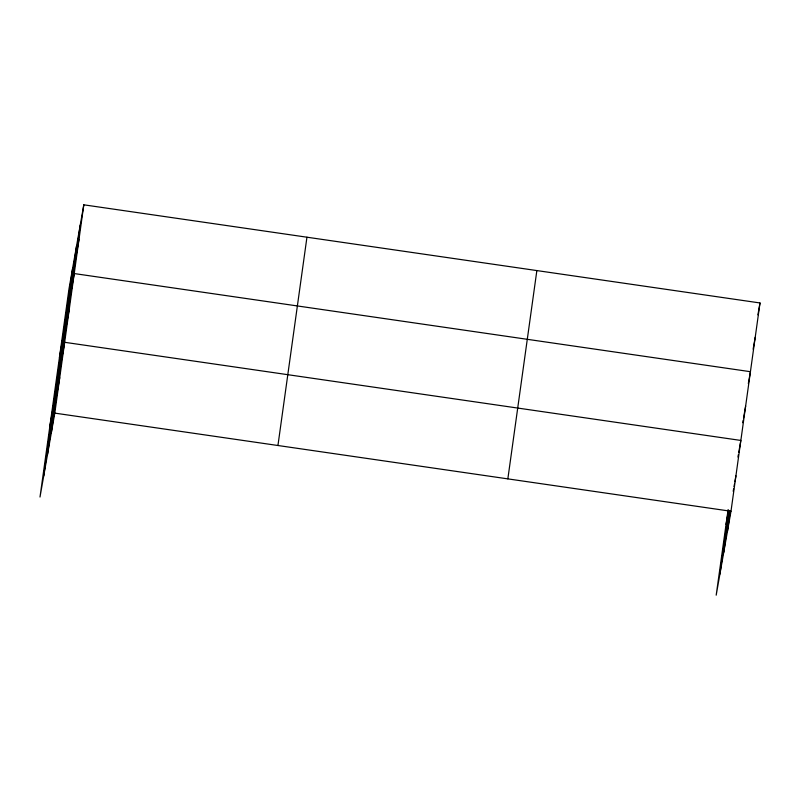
<?xml version="1.0" encoding="UTF-8"?>
<svg xmlns="http://www.w3.org/2000/svg" width="800" height="800" viewBox="0 0 800 800"><rect width="100%" height="100%" fill="white"/><g stroke="black" fill="none" stroke-linecap="round" stroke-linejoin="round"><path stroke-width="1.2" d="M43.71 476.02L72.72 267.71M47.53 454.35L76.54 246.05M51.24 433.32L80.25 225.02M83.81 204.82L69.01 288.74L40 497.04L54.8 413.12L83.81 204.82L760 302.96L730.99 511.26L716.19 595.18L728.11 509.62M277.94 445.51L306.95 237.21M507.85 478.87L536.86 270.57M719.9 574.15L728.74 510.65M723.72 552.48L729.5 510.97M727.43 531.46L730.32 510.7M75.46 259.39L79.02 239.19M59.44 357.48L74.23 273.56L750.43 371.7L748.33 383.58M65.89 328.13L69.45 307.93M49.86 426.22L64.66 342.3L740.85 440.44L738.76 452.32M56.17 397.91L59.73 377.71M757.91 314.84L760 302.96M753.12 349.21L755.21 337.33M742.71 422.7L743.13 420.32M743.55 417.95L745.64 406.07M726.06 524.35L728.53 510.34M737.92 457.07L738.34 454.69M733.2 491.29L733.62 488.92M734.04 486.54L734.46 484.16M734.87 481.79L735.92 475.85M54.8 413.12L730.99 511.26"/></g></svg>
